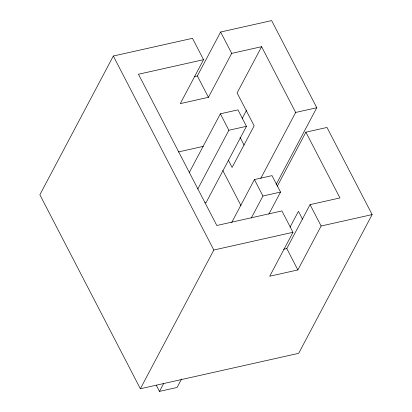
<?xml version="1.0" encoding="UTF-8"?>
<svg xmlns="http://www.w3.org/2000/svg" width="412" height="412" viewBox="0 0 412 412"><rect width="100%" height="100%" fill="white"/><g stroke="black" fill="none" stroke-linecap="round" stroke-linejoin="round"><path stroke-width="0.62" d="M260.775 178.35L295.667 112.455L261.599 46.695L231.693 53.385L208.436 97.32L180.291 103.618L203.549 59.683L192.481 38.316L113.321 56.027L39.866 194.763L140.363 388.753L298.679 353.326L372.134 214.59L326.994 127.457L305.884 132.185L277.312 186.147M194.237 76.647L197.363 75.947L220.626 32.018L271.637 20.6L316.776 107.733L276.174 184.416M189.237 172.597L220.358 113.815L237.951 109.875L246.469 126.319L206.067 202.622L204.852 202.895M261.599 46.695L237.111 92.942L254.147 125.82L232.111 167.442L228.294 160.072M197.755 189.036L228.876 130.254L246.469 126.319M242.143 118.589L246.608 110.153M140.363 388.753L213.823 250.017L292.978 232.306L281.906 210.934L216.82 225.498L138.468 74.253L203.549 59.683M231.683 222.532L254.425 179.575L272.018 175.636L280.536 192.074L268.861 214.122M156.261 385.163L159.49 391.4L163.682 383.479M251.274 218.056L262.944 196.014L280.536 192.074M181.574 378.978L177.083 387.465L159.49 391.4M290.094 227.058L298.432 211.31L302.547 219.246M292.978 232.306L269.716 276.236L297.861 269.937L321.123 226.008L372.134 214.59M283.662 249.265L286.788 248.565L310.051 204.635L339.952 197.94L305.884 132.185M295.667 112.455L316.776 107.733M178.314 151.961L203.317 146.368M220.626 32.018L231.693 53.385M310.051 204.635L321.123 226.008M240 137.206L244.115 145.142M220.358 113.815L228.876 130.254M254.425 179.575L262.944 196.014M197.363 75.947L208.436 97.32M286.788 248.565L297.861 269.937M222.784 170.475L240.989 205.624M113.321 56.027L213.823 250.017"/></g></svg>
